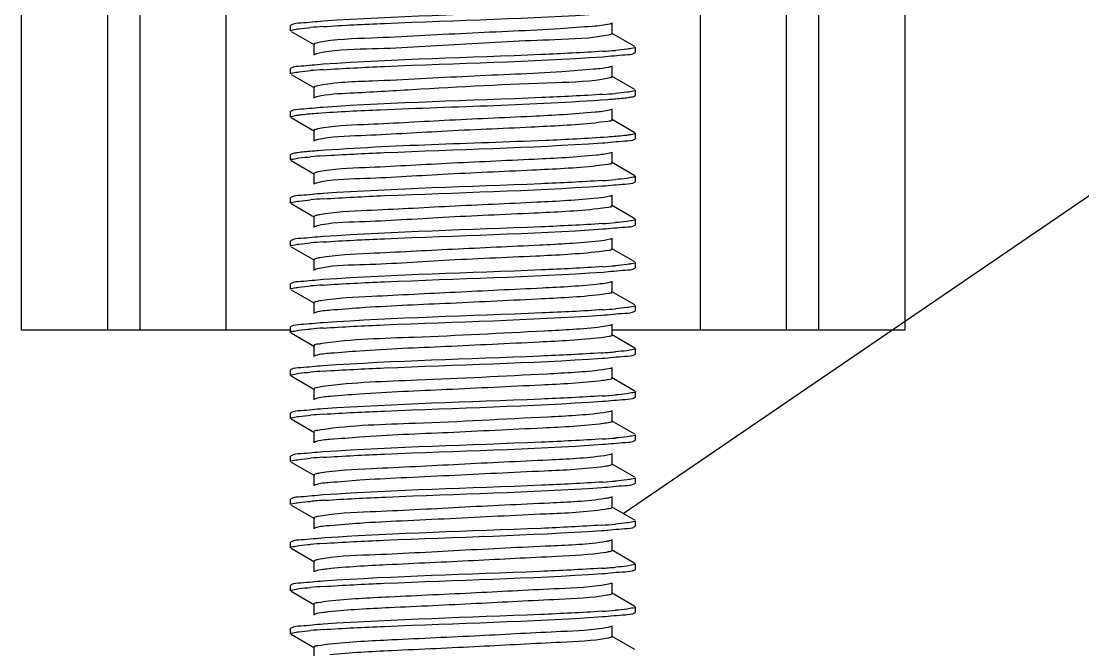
# Model space of a CAD drawing. Extents: x 27938 to 1507990, y 110129 to 923079.
# Drawn here: x 646801 to 647388, y 341410 to 341758 of the extents above; entities that cross this region are included whole.
import ezdxf

# ---------------------------------------------------------------- set-up
doc = ezdxf.new("R2010")
doc.units = 0
doc.header["$LTSCALE"] = 1000
doc.header["$MEASUREMENT"] = 0
doc.styles.get("Standard").update_dxf_attribs({"font": 'gbenor.shx', "bigfont": 'gbcbig.shx'})
doc.dimstyles.get("Standard").update_dxf_attribs({"dimtxt": 0.18, "dimasz": 0.18, "dimexe": 0.18, "dimexo": 0.0625, "dimgap": 0.09, "dimtad": 0, "dimtih": 1, "dimtoh": 1, "dimdec": 4, "dimzin": 0, "dimdsep": 46, "dimtxsty": 'Standard', "dimcen": 0.09, "dimadec": 0, "dimazin": 0, "dimtfac": 1, "dimtdec": 4, "dimtofl": 0, "dimtmove": 0, "dimatfit": 3, "dimfxl": 1, "dimtolj": 1, "dimtzin": 0, "dimarcsym": 0})

msp = doc.modelspace()

# ---------------------------------------------------------------- linework, layer by layer
at = {"linetype": 'Continuous'}
for p, q in [((646801.17, 346328.15), (646801.17, 341587.12)), ((646848.79, 346328.15), (646848.79, 341587.12)), ((646866.65, 346328.15), (646866.65, 341587.12)), ((646914.28, 346328.15), (646914.28, 341587.12)), ((647176.22, 346328.15), (647176.22, 341587.12)), ((647223.85, 346328.15), (647223.85, 341587.12)), ((647241.7, 346328.15), (647241.7, 341587.12)), ((647289.33, 346328.15), (647289.33, 341587.12)), ((646950.22, 341755.91), (646950, 341755.65)), ((646950, 341752.68), (646950, 341755.65)), ((646950, 341752.68), (646950, 341755.65)), ((647127.61, 341751.19), (647127.61, 341757.14)), ((646950.22, 341752.41), (646963.15, 341744.93)), ((647126.35, 341750.52), (647125.58, 341750.34)), ((647140.28, 341744.01), (647127.35, 341751.49)), ((646962.89, 341745.23), (646962.89, 341739.28)), ((647140.28, 341740.51), (647140.5, 341740.77)), ((647140.5, 341740.77), (647140.5, 341743.75)), ((647140.5, 341740.77), (647140.5, 341743.75)), ((646950.22, 341732.1), (646950, 341731.84)), ((646950, 341728.86), (646950, 341731.84)), ((646950, 341728.86), (646950, 341731.84)), ((647127.61, 341727.37), (647127.61, 341733.33)), ((646950.22, 341728.6), (646963.15, 341721.12)), ((647126.62, 341726.79), (647125.62, 341726.54)), ((647140.28, 341720.19), (647127.35, 341727.68)), ((646962.89, 341721.42), (646962.89, 341715.47)), ((647140.5, 341716.96), (647140.5, 341719.93)), ((647140.5, 341716.96), (647140.5, 341719.93)), ((647140.28, 341716.7), (647140.5, 341716.96)), ((646950.22, 341708.29), (646950, 341708.03)), ((646950, 341705.05), (646950, 341708.03)), ((646950, 341705.05), (646950, 341708.03)), ((647127.61, 341703.56), (647127.61, 341709.51)), ((646950.22, 341704.79), (646963.15, 341697.31)), ((647140.28, 341696.38), (647127.35, 341703.86)), ((646962.89, 341697.61), (646962.89, 341691.66)), ((647140.5, 341693.14), (647140.5, 341696.12)), ((647140.5, 341693.14), (647140.5, 341696.12)), ((647140.28, 341692.88), (647140.5, 341693.14)), ((646950.22, 341684.47), (646950, 341684.21)), ((646950, 341681.24), (646950, 341684.21)), ((646950, 341681.24), (646950, 341684.21)), ((647127.61, 341679.75), (647127.61, 341685.7)), ((646950.22, 341680.98), (646963.15, 341673.49)), ((647140.28, 341672.57), (647127.35, 341680.05)), ((646962.89, 341673.8), (646962.89, 341667.84)), ((647140.5, 341669.33), (647140.5, 341672.31)), ((647140.5, 341669.33), (647140.5, 341672.31)), ((647140.28, 341669.07), (647140.5, 341669.33)), ((646950.22, 341660.66), (646950, 341660.4)), ((646950, 341657.42), (646950, 341660.4)), ((646950, 341657.42), (646950, 341660.4)), ((647127.61, 341655.94), (647127.61, 341661.89)), ((646950.22, 341657.16), (646963.15, 341649.68)), ((647140.28, 341648.76), (647127.35, 341656.24)), ((646962.89, 341649.98), (646962.89, 341644.03)), ((647140.5, 341645.52), (647140.5, 341648.49)), ((647140.5, 341645.52), (647140.5, 341648.49)), ((647140.28, 341645.26), (647140.5, 341645.52)), ((646950.22, 341636.85), (646950, 341636.59)), ((646950, 341633.61), (646950, 341636.59)), ((646950, 341633.61), (646950, 341636.59)), ((647127.61, 341632.12), (647127.61, 341638.08)), ((646950.22, 341633.35), (646963.15, 341625.87)), ((647140.28, 341624.94), (647127.35, 341632.42)), ((646962.89, 341626.17), (646962.89, 341620.22)), ((647140.5, 341621.71), (647140.5, 341624.68)), ((647140.5, 341621.71), (647140.5, 341624.68)), ((647140.28, 341621.44), (647140.5, 341621.71)), ((646950.22, 341613.04), (646950, 341612.78)), ((646950, 341609.8), (646950, 341612.78)), ((646950, 341609.8), (646950, 341612.78)), ((647127.61, 341608.31), (647127.61, 341614.26)), ((646950.22, 341609.54), (646963.15, 341602.06)), ((647140.28, 341601.13), (647127.35, 341608.61)), ((646962.89, 341602.36), (646962.89, 341596.4)), ((647140.5, 341597.89), (647140.5, 341600.87)), ((647140.5, 341597.89), (647140.5, 341600.87)), ((647140.28, 341597.63), (647140.5, 341597.89)), ((646950.22, 341589.22), (646950, 341588.96)), ((646950, 341585.99), (646950, 341588.96)), ((646950, 341585.99), (646950, 341588.96)), ((647127.61, 341584.5), (647127.61, 341590.45)), ((646950.22, 341587.12), (646801.17, 341587.12)), ((646950.22, 341585.73), (646963.15, 341578.24)), ((647289.33, 341587.12), (647127.35, 341587.12)), ((647140.28, 341577.32), (647127.35, 341584.8)), ((646962.89, 341578.54), (646962.89, 341572.59)), ((647140.5, 341574.08), (647140.5, 341577.06)), ((647140.5, 341574.08), (647140.5, 341577.06)), ((647140.28, 341573.82), (647140.5, 341574.08)), ((646950.22, 341565.41), (646950, 341565.15)), ((646950, 341562.17), (646950, 341565.15)), ((646950, 341562.17), (646950, 341565.15)), ((647127.61, 341560.68), (647127.61, 341566.64)), ((646950.22, 341561.91), (646963.15, 341554.43)), ((647140.28, 341553.5), (647127.35, 341560.99)), ((646962.89, 341554.73), (646962.89, 341548.78)), ((647140.5, 341550.27), (647140.5, 341553.24)), ((647140.5, 341550.27), (647140.5, 341553.24)), ((647140.28, 341550.01), (647140.5, 341550.27)), ((646950.22, 341541.6), (646950, 341541.34)), ((646950, 341538.36), (646950, 341541.34)), ((646950, 341538.36), (646950, 341541.34)), ((647127.61, 341536.87), (647127.61, 341542.83)), ((646950.22, 341538.1), (646963.15, 341530.62)), ((647140.28, 341529.69), (647127.35, 341537.17)), ((646962.89, 341530.92), (646962.89, 341524.97)), ((647140.28, 341526.19), (647140.5, 341526.45)), ((647140.5, 341526.45), (647140.5, 341529.43)), ((647140.5, 341526.45), (647140.5, 341529.43)), ((647127.61, 341513.06), (647127.61, 341519.01)), ((646950.22, 341517.78), (646950, 341517.52)), ((646950, 341514.55), (646950, 341517.52)), ((646950, 341514.55), (646950, 341517.52)), ((646950.22, 341514.29), (646963.15, 341506.8)), ((647140.28, 341505.88), (647127.35, 341513.36)), ((646962.89, 341507.11), (646962.89, 341501.15)), ((646963.63, 341501.66), (646963.15, 341501.45)), ((647140.28, 341502.38), (647140.5, 341502.64)), ((647140.5, 341502.64), (647140.5, 341505.62)), ((647140.5, 341502.64), (647140.5, 341505.62)), ((647127.61, 341489.25), (647127.61, 341495.2)), ((646950.22, 341493.97), (646950, 341493.71)), ((646950, 341490.73), (646950, 341493.71)), ((646950, 341490.73), (646950, 341493.71)), ((646950.22, 341490.47), (646963.15, 341482.99)), ((647140.28, 341482.07), (647127.35, 341489.55)), ((646962.89, 341483.29), (646962.89, 341477.34)), ((646963.58, 341477.83), (646963.15, 341477.64)), ((647140.28, 341478.57), (647140.5, 341478.83)), ((647140.5, 341478.83), (647140.5, 341481.8)), ((647140.5, 341478.83), (647140.5, 341481.8)), ((647127.61, 341465.43), (647127.61, 341471.39)), ((646950.22, 341470.16), (646950, 341469.9)), ((646950, 341466.92), (646950, 341469.9)), ((646950, 341466.92), (646950, 341469.9)), ((646950.22, 341466.66), (646963.15, 341459.18)), ((647140.28, 341458.25), (647127.35, 341465.74)), ((646962.89, 341459.48), (646962.89, 341453.53)), ((646963.54, 341454), (646963.15, 341453.83)), ((647140.28, 341454.75), (647140.5, 341455.02)), ((647140.5, 341455.02), (647140.5, 341457.99)), ((647140.5, 341455.02), (647140.5, 341457.99)), ((647127.61, 341441.62), (647127.61, 341447.57)), ((646950.22, 341446.35), (646950, 341446.09)), ((646950, 341443.11), (646950, 341446.09)), ((646950, 341443.11), (646950, 341446.09)), ((646950.22, 341442.85), (646963.15, 341435.37)), ((647140.28, 341434.44), (647127.35, 341441.92)), ((646962.89, 341435.67), (646962.89, 341429.71)), ((647140.28, 341430.94), (647140.5, 341431.2)), ((647140.5, 341431.2), (647140.5, 341434.18)), ((647140.5, 341431.2), (647140.5, 341434.18)), ((646950.22, 341422.53), (646950, 341422.27)), ((646950, 341419.3), (646950, 341422.27)), ((646950, 341419.3), (646950, 341422.27)), ((646950.22, 341419.04), (646963.15, 341411.55)), ((647127.61, 341417.81), (647127.61, 341423.76)), ((647140.28, 341410.63), (647127.35, 341418.11)), ((646962.89, 341411.85), (646962.89, 341405.9))]:
    msp.add_line(p, q, dxfattribs=at)
for centre, radius, start, end in [((646995.35, 341346.34), 409.62, 93.83183, 94.80343), ((647095.18, 342149.64), 409.18, 273.83325, 274.80482), ((646995.26, 341323.75), 408.39, 93.84, 94.80358), ((647095.27, 342124.65), 407.99, 273.84254, 274.80378), ((646995.38, 341274.53), 410, 93.82934, 94.80337), ((647094.66, 342084.69), 415.68, 273.78843, 274.80613), ((646995.4, 341250.55), 410.16, 93.82821, 94.80335), ((647094.97, 342056.99), 411.78, 273.8148, 274.80568), ((646995.36, 341227.25), 409.64, 93.83164, 94.80342), ((647095.17, 342030.64), 409.24, 273.8328, 274.80485), ((646995.26, 341204.63), 408.44, 93.83966, 94.80357), ((647095.27, 342005.6), 408.01, 273.84237, 274.80382), ((646995.3, 341180.35), 408.91, 93.83654, 94.80355), ((647094.25, 341994.67), 420.93, 273.75449, 274.80579), ((646995.38, 341155.48), 409.98, 93.82946, 94.80337), ((647094.65, 341965.78), 415.84, 273.78742, 274.80614), ((646995.4, 341131.48), 410.17, 93.82817, 94.80335), ((647094.96, 341938.03), 411.89, 273.81407, 274.8057), ((646995.36, 341108.16), 409.67, 93.83146, 94.80342), ((647095.17, 341911.64), 409.3, 273.83234, 274.80488), ((646996.47, 341070.35), 423.71, 93.73755, 94.80472), ((647094.38, 341897.73), 419.24, 273.76458, 274.80651), ((646995.29, 341061.34), 408.86, 93.83688, 94.80356), ((647094.23, 341875.78), 421.11, 273.75336, 274.80576), ((646995.38, 341036.43), 409.96, 93.82958, 94.80337), ((647094.64, 341846.87), 415.99, 273.7864, 274.80614), ((646995.4, 341012.41), 410.17, 93.82814, 94.80335)]:
    msp.add_arc(centre, radius, start, end, dxfattribs=at)
for points, knots in [([(647122.37, 341765.18), (647111.09, 341764.42), (647059.64, 341761.94), (647008.12, 341760.75), (646968.01, 341758.02)], [0, 0, 0, 0, 0.219533, 1, 1, 1, 1]), ([(646967.98, 341755.04), (646979.26, 341755.81), (647030.78, 341758.29), (647082.36, 341759.48), (647122.53, 341762.22)], [0, 0, 0, 0, 0.219209, 1, 1, 1, 1]), ([(646950, 341752.68), (646950, 341753.11), (646952.28, 341753.39), (646953.44, 341753.71), (646954.59, 341753.86)], [0, 0, 0, 0, 0.271519, 1, 1, 1, 1]), ([(646968.01, 341758.02), (646963.89, 341757.74), (646958.12, 341756.94), (646951.83, 341756.83), (646950.23, 341755.91)], [0, 0, 0, 0, 0.69034, 1, 1, 1, 1]), ([(647126.35, 341756.48), (647123.24, 341755.66), (647114.01, 341754.97), (647087.72, 341752.95), (647046.88, 341751.5), (647002.35, 341748.7), (646974.67, 341748.1), (646964.94, 341746.08)], [0, 0, 0, 0, 0.059564, 0.170353, 0.490239, 0.815661, 1, 1, 1, 1]), ([(647127.35, 341756.84), (647127.22, 341756.76), (647126.89, 341756.63), (647126.55, 341756.53), (647126.35, 341756.48)], [0, 0, 0, 0, 0.417288, 1, 1, 1, 1]), ([(647125.58, 341750.34), (647115.9, 341748.33), (647088.34, 341747.68), (647043.83, 341745.26), (647000.07, 341742.44), (646973.24, 341742.25), (646964.26, 341739.97)], [0, 0, 0, 0, 0.183514, 0.508051, 0.828043, 1, 1, 1, 1]), ([(647127.61, 341751.19), (647127.61, 341751.03), (647127.09, 341750.72), (647126.67, 341750.61), (647126.35, 341750.52)], [0, 0, 0, 0, 0.313757, 1, 1, 1, 1]), ([(646964.94, 341746.08), (646964.42, 341745.97), (646963.8, 341745.83), (646962.89, 341745.46), (646962.89, 341745.23)], [0, 0, 0, 0, 0.705452, 1, 1, 1, 1]), ([(647122.53, 341741.38), (647111.26, 341740.61), (647059.74, 341738.13), (647008.16, 341736.94), (646967.98, 341734.21)], [0, 0, 0, 0, 0.219183, 1, 1, 1, 1]), ([(647140.5, 341743.75), (647140.5, 341743.32), (647138.23, 341743.03), (647137.08, 341742.72), (647135.94, 341742.57)], [0, 0, 0, 0, 0.271625, 1, 1, 1, 1]), ([(646964.26, 341739.97), (646964.03, 341739.92), (646963.66, 341739.81), (646963.29, 341739.66), (646963.15, 341739.58)], [0, 0, 0, 0, 0.587032, 1, 1, 1, 1]), ([(646967.91, 341731.22), (646979.19, 341731.99), (647030.76, 341734.48), (647082.4, 341735.67), (647122.62, 341738.41)], [0, 0, 0, 0, 0.219118, 1, 1, 1, 1]), ([(647122.62, 341738.41), (647126.7, 341738.69), (647132.43, 341739.48), (647138.68, 341739.59), (647140.27, 341740.51)], [0, 0, 0, 0, 0.690194, 1, 1, 1, 1]), ([(646950, 341728.86), (646950, 341729.29), (646952.27, 341729.58), (646953.43, 341729.89), (646954.57, 341730.04)], [0, 0, 0, 0, 0.271583, 1, 1, 1, 1]), ([(646967.98, 341734.21), (646963.87, 341733.93), (646958.11, 341733.13), (646951.83, 341733.02), (646950.23, 341732.1)], [0, 0, 0, 0, 0.690307, 1, 1, 1, 1]), ([(647126.62, 341732.74), (647123.69, 341731.87), (647114.66, 341731.25), (647088.64, 341729.14), (647047.7, 341727.73), (647002.87, 341724.92), (646974.89, 341724.3), (646965, 341722.28)], [0, 0, 0, 0, 0.056727, 0.165723, 0.485276, 0.813183, 1, 1, 1, 1]), ([(647127.35, 341733.03), (647127.25, 341732.97), (647127.01, 341732.86), (647126.76, 341732.78), (647126.62, 341732.74)], [0, 0, 0, 0, 0.430302, 1, 1, 1, 1]), ([(647125.62, 341726.54), (647116.06, 341724.53), (647079.6, 341723.62), (647032.11, 341721.05), (646988.24, 341718.35), (646970.57, 341717.61), (646964.58, 341716.24)], [0, 0, 0, 0, 0.181467, 0.673532, 0.885685, 1, 1, 1, 1]), ([(647127.61, 341727.37), (647127.61, 341727.25), (647127.22, 341726.96), (647126.88, 341726.86), (647126.62, 341726.79)], [0, 0, 0, 0, 0.324978, 1, 1, 1, 1]), ([(646965, 341722.28), (646964.47, 341722.17), (646963.84, 341722.03), (646962.89, 341721.65), (646962.89, 341721.42)], [0, 0, 0, 0, 0.706285, 1, 1, 1, 1]), ([(647122.62, 341717.57), (647111.33, 341716.8), (647059.76, 341714.32), (647008.13, 341713.13), (646967.91, 341710.39)], [0, 0, 0, 0, 0.219053, 1, 1, 1, 1]), ([(647140.5, 341719.93), (647140.5, 341719.5), (647138.23, 341719.22), (647137.08, 341718.9), (647135.93, 341718.75)], [0, 0, 0, 0, 0.271614, 1, 1, 1, 1]), ([(646964.58, 341716.24), (646964.28, 341716.17), (646963.8, 341716.05), (646963.32, 341715.87), (646963.15, 341715.77)], [0, 0, 0, 0, 0.59783, 1, 1, 1, 1]), ([(646965.13, 341707.22), (646976.59, 341708.06), (647029.98, 341710.66), (647083.44, 341711.72), (647125.27, 341714.78)], [0, 0, 0, 0, 0.215143, 1, 1, 1, 1]), ([(647125.27, 341714.78), (647126.44, 341714.87), (647130.22, 341715.17), (647134.01, 341715.5), (647136.61, 341715.87)], [0, 0, 0, 0, 0.307391, 1, 1, 1, 1]), ([(647136.61, 341715.87), (647137.41, 341715.98), (647138.63, 341716.19), (647139.89, 341716.47), (647140.27, 341716.7)], [0, 0, 0, 0, 0.643386, 1, 1, 1, 1]), ([(646950, 341705.05), (646950, 341705.42), (646951.89, 341705.74), (646952.89, 341706), (646953.85, 341706.13)], [0, 0, 0, 0, 0.274522, 1, 1, 1, 1]), ([(646967.91, 341710.39), (646963.81, 341710.11), (646958.08, 341709.31), (646951.82, 341709.2), (646950.23, 341708.29)], [0, 0, 0, 0, 0.690231, 1, 1, 1, 1]), ([(646953.85, 341706.13), (646954.57, 341706.23), (646958.32, 341706.69), (646962.08, 341706.99), (646965.13, 341707.22)], [0, 0, 0, 0, 0.191293, 1, 1, 1, 1]), ([(647118.19, 341707.68), (647106.61, 341706.54), (647078.84, 341705.11), (647036.13, 341703.27), (646996.78, 341700.93), (646973.33, 341700.14), (646965.09, 341698.49)], [0, 0, 0, 0, 0.227541, 0.543602, 0.835698, 1, 1, 1, 1]), ([(647127.35, 341709.21), (647127.02, 341709.02), (647123.98, 341708.21), (647120.9, 341707.95), (647118.19, 341707.68)], [0, 0, 0, 0, 0.122661, 1, 1, 1, 1]), ([(647118.19, 341701.73), (647106.42, 341700.56), (647078.22, 341699.12), (647035.01, 341697.33), (646995.72, 341694.79), (646972.43, 341694.24), (646964.53, 341692.41)], [0, 0, 0, 0, 0.230468, 0.550002, 0.841978, 1, 1, 1, 1]), ([(647127.61, 341703.56), (647127.61, 341702.71), (647122.75, 341702.68), (647120.54, 341701.96), (647118.19, 341701.73)], [0, 0, 0, 0, 0.265215, 1, 1, 1, 1]), ([(646965.09, 341698.49), (646964.53, 341698.38), (646963.88, 341698.23), (646962.89, 341697.84), (646962.89, 341697.61)], [0, 0, 0, 0, 0.707378, 1, 1, 1, 1]), ([(647125.27, 341693.95), (647113.79, 341693.11), (647060.4, 341690.5), (647006.94, 341689.45), (646965.13, 341686.38)], [0, 0, 0, 0, 0.215512, 1, 1, 1, 1]), ([(647136.61, 341695.03), (647135.89, 341694.93), (647132.12, 341694.47), (647128.34, 341694.17), (647125.27, 341693.95)], [0, 0, 0, 0, 0.19142, 1, 1, 1, 1]), ([(647140.5, 341696.12), (647140.5, 341695.75), (647138.59, 341695.43), (647137.59, 341695.17), (647136.61, 341695.03)], [0, 0, 0, 0, 0.274354, 1, 1, 1, 1]), ([(646964.53, 341692.41), (646964.25, 341692.35), (646963.78, 341692.23), (646963.32, 341692.06), (646963.15, 341691.96)], [0, 0, 0, 0, 0.596305, 1, 1, 1, 1]), ([(646968, 341683.61), (646979.23, 341684.37), (647030.61, 341686.84), (647082.04, 341688.05), (647122.13, 341690.75)], [0, 0, 0, 0, 0.218853, 1, 1, 1, 1]), ([(647122.13, 341690.75), (647126.33, 341691.03), (647132.22, 341691.85), (647138.64, 341691.94), (647140.27, 341692.88)], [0, 0, 0, 0, 0.690713, 1, 1, 1, 1]), ([(646950, 341681.24), (646950, 341681.67), (646952.29, 341681.96), (646953.45, 341682.27), (646954.6, 341682.42)], [0, 0, 0, 0, 0.271499, 1, 1, 1, 1]), ([(646953.85, 341685.3), (646953.06, 341685.18), (646951.85, 341684.97), (646950.61, 341684.7), (646950.23, 341684.47)], [0, 0, 0, 0, 0.643038, 1, 1, 1, 1]), ([(646965.13, 341686.38), (646963.97, 341686.29), (646960.21, 341686), (646956.44, 341685.66), (646953.85, 341685.3)], [0, 0, 0, 0, 0.307528, 1, 1, 1, 1]), ([(647118.94, 341683.95), (647107.55, 341682.77), (647079.95, 341681.36), (647037.27, 341679.5), (646997.55, 341677.19), (646973.76, 341676.33), (646965.31, 341674.72)], [0, 0, 0, 0, 0.223225, 0.538318, 0.832334, 1, 1, 1, 1]), ([(647127.35, 341685.4), (647127.04, 341685.22), (647124.26, 341684.45), (647121.42, 341684.2), (647118.94, 341683.95)], [0, 0, 0, 0, 0.124823, 1, 1, 1, 1]), ([(647118.94, 341677.99), (647107.21, 341676.79), (647078.85, 341675.34), (647035.29, 341673.55), (646995.67, 341670.89), (646972.17, 341670.5), (646964.32, 341668.55)], [0, 0, 0, 0, 0.228361, 0.549652, 0.8435, 1, 1, 1, 1]), ([(647127.61, 341679.75), (647127.61, 341678.96), (647123.15, 341678.87), (647121.11, 341678.22), (647118.94, 341677.99)], [0, 0, 0, 0, 0.265945, 1, 1, 1, 1]), ([(646965.31, 341674.72), (646964.7, 341674.6), (646963.99, 341674.44), (646962.89, 341674.05), (646962.89, 341673.8)], [0, 0, 0, 0, 0.710122, 1, 1, 1, 1]), ([(647140.5, 341672.31), (647140.5, 341671.87), (647138.2, 341671.59), (647137.04, 341671.27), (647135.89, 341671.12)], [0, 0, 0, 0, 0.271419, 1, 1, 1, 1]), ([(646964.32, 341668.55), (646964.09, 341668.49), (646963.69, 341668.38), (646963.3, 341668.23), (646963.15, 341668.14)], [0, 0, 0, 0, 0.588945, 1, 1, 1, 1]), ([(647122.13, 341669.91), (647110.83, 341669.15), (647059.46, 341666.68), (647008.02, 341665.49), (646968, 341662.77)], [0, 0, 0, 0, 0.220125, 1, 1, 1, 1]), ([(646968.01, 341659.79), (646979.27, 341660.56), (647030.72, 341663.04), (647082.24, 341664.23), (647122.37, 341666.95)], [0, 0, 0, 0, 0.219119, 1, 1, 1, 1]), ([(647122.37, 341666.95), (647126.51, 341667.23), (647132.32, 341668.04), (647138.66, 341668.14), (647140.27, 341669.07)], [0, 0, 0, 0, 0.690466, 1, 1, 1, 1]), ([(646968, 341662.77), (646963.89, 341662.49), (646958.12, 341661.69), (646951.83, 341661.58), (646950.23, 341660.66)], [0, 0, 0, 0, 0.69033, 1, 1, 1, 1]), ([(647119.67, 341660.21), (647108.52, 341659.01), (647081.22, 341657.63), (647038.73, 341655.73), (646998.64, 341653.49), (646974.47, 341652.53), (646965.72, 341650.98)], [0, 0, 0, 0, 0.218113, 0.531271, 0.827228, 1, 1, 1, 1]), ([(647127.35, 341661.59), (647127.06, 341661.42), (647124.53, 341660.69), (647121.93, 341660.45), (647119.67, 341660.21)], [0, 0, 0, 0, 0.127123, 1, 1, 1, 1]), ([(646950, 341657.42), (646950, 341657.86), (646952.29, 341658.14), (646953.45, 341658.46), (646954.6, 341658.61)], [0, 0, 0, 0, 0.271491, 1, 1, 1, 1]), ([(647119.67, 341654.26), (647108, 341653), (647079.51, 341651.57), (647035.62, 341649.79), (646995.69, 341647), (646971.96, 341646.75), (646964.16, 341644.7)], [0, 0, 0, 0, 0.225996, 0.548844, 0.844625, 1, 1, 1, 1]), ([(647127.61, 341655.94), (647127.61, 341655.21), (647123.54, 341655.06), (647121.65, 341654.47), (647119.67, 341654.26)], [0, 0, 0, 0, 0.266757, 1, 1, 1, 1]), ([(646965.72, 341650.98), (646965.01, 341650.85), (646964.21, 341650.67), (646962.89, 341650.27), (646962.89, 341649.98)], [0, 0, 0, 0, 0.714571, 1, 1, 1, 1]), ([(647140.5, 341648.49), (647140.5, 341648.06), (647138.22, 341647.78), (647137.07, 341647.46), (647135.92, 341647.31)], [0, 0, 0, 0, 0.271559, 1, 1, 1, 1]), ([(646964.16, 341644.7), (646963.96, 341644.64), (646963.61, 341644.54), (646963.28, 341644.41), (646963.15, 341644.33)], [0, 0, 0, 0, 0.582235, 1, 1, 1, 1]), ([(646967.98, 341635.98), (646979.26, 341636.75), (647030.78, 341639.23), (647082.36, 341640.42), (647122.53, 341643.15)], [0, 0, 0, 0, 0.219209, 1, 1, 1, 1]), ([(647122.37, 341646.12), (647111.09, 341645.35), (647059.63, 341642.88), (647008.12, 341641.68), (646968.01, 341638.96)], [0, 0, 0, 0, 0.219548, 1, 1, 1, 1]), ([(647122.53, 341643.15), (647126.64, 341643.43), (647132.4, 341644.23), (647138.67, 341644.34), (647140.27, 341645.26)], [0, 0, 0, 0, 0.690293, 1, 1, 1, 1]), ([(646968.01, 341638.96), (646963.89, 341638.68), (646958.12, 341637.88), (646951.83, 341637.77), (646950.23, 341636.85)], [0, 0, 0, 0, 0.69034, 1, 1, 1, 1]), ([(647120.36, 341636.47), (647109.46, 341635.25), (647082.48, 341633.89), (647040.18, 341631.96), (646999.76, 341629.78), (646975.21, 341628.73), (646966.17, 341627.24)], [0, 0, 0, 0, 0.213019, 0.524248, 0.822139, 1, 1, 1, 1]), ([(647127.35, 341637.78), (647127.08, 341637.62), (647124.78, 341636.93), (647122.42, 341636.7), (647120.36, 341636.47)], [0, 0, 0, 0, 0.129618, 1, 1, 1, 1]), ([(646950, 341633.61), (646950, 341634.04), (646952.28, 341634.33), (646953.44, 341634.64), (646954.59, 341634.79)], [0, 0, 0, 0, 0.271518, 1, 1, 1, 1]), ([(647120.36, 341630.52), (647108.77, 341629.22), (647080.19, 341627.79), (647036.02, 341626.02), (646995.77, 341623.11), (646971.8, 341623.01), (646964.02, 341620.85)], [0, 0, 0, 0, 0.223404, 0.547643, 0.845414, 1, 1, 1, 1]), ([(647127.61, 341632.12), (647127.62, 341631.46), (647123.92, 341631.25), (647122.17, 341630.72), (647120.36, 341630.52)], [0, 0, 0, 0, 0.267771, 1, 1, 1, 1]), ([(646966.17, 341627.24), (646965.34, 341627.11), (646964.45, 341626.89), (646962.89, 341626.5), (646962.89, 341626.17)], [0, 0, 0, 0, 0.718256, 1, 1, 1, 1]), ([(647140.5, 341624.68), (647140.5, 341624.25), (647138.23, 341623.96), (647137.08, 341623.65), (647135.94, 341623.5)], [0, 0, 0, 0, 0.271624, 1, 1, 1, 1]), ([(646964.02, 341620.85), (646963.85, 341620.8), (646963.55, 341620.71), (646963.26, 341620.58), (646963.15, 341620.52)], [0, 0, 0, 0, 0.57614, 1, 1, 1, 1]), ([(646967.91, 341612.16), (646979.19, 341612.93), (647030.76, 341615.41), (647082.4, 341616.6), (647122.61, 341619.34)], [0, 0, 0, 0, 0.219123, 1, 1, 1, 1]), ([(647122.53, 341622.32), (647111.25, 341621.55), (647059.74, 341619.07), (647008.16, 341617.88), (646967.98, 341615.14)], [0, 0, 0, 0, 0.219191, 1, 1, 1, 1]), ([(647122.61, 341619.34), (647126.7, 341619.62), (647132.43, 341620.42), (647138.68, 341620.53), (647140.27, 341621.44)], [0, 0, 0, 0, 0.690195, 1, 1, 1, 1]), ([(646967.98, 341615.14), (646963.87, 341614.86), (646958.11, 341614.06), (646951.83, 341613.96), (646950.23, 341613.04)], [0, 0, 0, 0, 0.690309, 1, 1, 1, 1]), ([(647121.03, 341612.74), (647110.38, 341611.49), (647083.72, 341610.15), (647041.64, 341608.19), (647000.9, 341606.06), (646975.97, 341604.94), (646966.65, 341603.51)], [0, 0, 0, 0, 0.207939, 0.517244, 0.817064, 1, 1, 1, 1]), ([(647127.35, 341613.96), (647127.1, 341613.82), (647125.03, 341613.17), (647122.88, 341612.96), (647121.03, 341612.74)], [0, 0, 0, 0, 0.132296, 1, 1, 1, 1]), ([(646950, 341609.8), (646950, 341610.23), (646952.27, 341610.52), (646953.43, 341610.83), (646954.58, 341610.98)], [0, 0, 0, 0, 0.271581, 1, 1, 1, 1]), ([(647121.03, 341606.78), (647109.53, 341605.43), (647080.86, 341604.1), (647036.56, 341601.87), (646998.41, 341600.35), (646974.74, 341598.41), (646966.6, 341597.79), (646963.91, 341597)], [0, 0, 0, 0, 0.220594, 0.546057, 0.845846, 0.946724, 1, 1, 1, 1]), ([(647127.61, 341608.31), (647127.61, 341607.7), (647124.28, 341607.45), (647122.67, 341606.98), (647121.03, 341606.78)], [0, 0, 0, 0, 0.268974, 1, 1, 1, 1]), ([(646966.65, 341603.51), (646965.7, 341603.36), (646964.7, 341603.11), (646962.89, 341602.73), (646962.89, 341602.36)], [0, 0, 0, 0, 0.721341, 1, 1, 1, 1]), ([(647140.5, 341600.87), (647140.5, 341600.44), (647138.23, 341600.15), (647137.08, 341599.84), (647135.93, 341599.69)], [0, 0, 0, 0, 0.271616, 1, 1, 1, 1]), ([(646963.91, 341597), (646963.76, 341596.96), (646963.5, 341596.87), (646963.25, 341596.76), (646963.15, 341596.71)], [0, 0, 0, 0, 0.570618, 1, 1, 1, 1]), ([(647122.61, 341598.51), (647111.33, 341597.74), (647059.76, 341595.25), (647008.13, 341594.07), (646967.91, 341591.32)], [0, 0, 0, 0, 0.219054, 1, 1, 1, 1]), ([(646967.94, 341588.35), (646979.12, 341589.11), (647030.41, 341591.58), (647081.77, 341592.8), (647121.81, 341595.48)], [0, 0, 0, 0, 0.218385, 1, 1, 1, 1]), ([(647121.81, 341595.48), (647126.09, 341595.76), (647132.08, 341596.59), (647138.61, 341596.68), (647140.27, 341597.63)], [0, 0, 0, 0, 0.691024, 1, 1, 1, 1]), ([(646967.91, 341591.32), (646963.82, 341591.05), (646958.08, 341590.25), (646951.82, 341590.14), (646950.23, 341589.22)], [0, 0, 0, 0, 0.690234, 1, 1, 1, 1]), ([(647121.66, 341589), (647111.27, 341587.72), (647076.74, 341586.07), (647025.3, 341583.15), (646984.05, 341582.22), (646967.16, 341579.77)], [0, 0, 0, 0, 0.202876, 0.669154, 1, 1, 1, 1]), ([(647127.35, 341590.15), (647127.12, 341590.02), (647125.26, 341589.41), (647123.32, 341589.21), (647121.66, 341589)], [0, 0, 0, 0, 0.135193, 1, 1, 1, 1]), ([(646950, 341585.99), (646950, 341586.42), (646952.28, 341586.7), (646953.43, 341587.02), (646954.58, 341587.17)], [0, 0, 0, 0, 0.271558, 1, 1, 1, 1]), ([(647121.66, 341583.05), (647110.27, 341581.64), (647081.56, 341580.34), (647037.05, 341578.06), (646998.53, 341576.57), (646974.66, 341574.58), (646966.48, 341573.98), (646963.82, 341573.16)], [0, 0, 0, 0, 0.217625, 0.544216, 0.8461, 0.947285, 1, 1, 1, 1]), ([(647127.61, 341584.5), (647127.61, 341583.94), (647124.62, 341583.65), (647123.15, 341583.23), (647121.66, 341583.05)], [0, 0, 0, 0, 0.270415, 1, 1, 1, 1]), ([(646967.16, 341579.77), (646966.54, 341579.68), (646965.33, 341579.34), (646962.89, 341579.41), (646962.89, 341578.54)], [0, 0, 0, 0, 0.421667, 1, 1, 1, 1]), ([(647140.5, 341577.06), (647140.5, 341576.62), (647138.17, 341576.33), (647137, 341576.01), (647135.82, 341575.86)], [0, 0, 0, 0, 0.271198, 1, 1, 1, 1]), ([(646963.82, 341573.16), (646963.69, 341573.12), (646963.46, 341573.04), (646963.24, 341572.95), (646963.15, 341572.89)], [0, 0, 0, 0, 0.565619, 1, 1, 1, 1]), ([(647121.81, 341574.64), (647110.49, 341573.88), (647059.2, 341571.42), (647007.85, 341570.23), (646967.94, 341567.51)], [0, 0, 0, 0, 0.220924, 1, 1, 1, 1]), ([(646968, 341564.54), (646979.23, 341565.31), (647030.6, 341567.78), (647082.03, 341568.99), (647122.12, 341571.69)], [0, 0, 0, 0, 0.218842, 1, 1, 1, 1]), ([(647122.12, 341571.69), (647126.32, 341571.97), (647132.21, 341572.78), (647138.64, 341572.88), (647140.27, 341573.82)], [0, 0, 0, 0, 0.690723, 1, 1, 1, 1]), ([(646967.94, 341567.51), (646963.84, 341567.23), (646958.09, 341566.44), (646951.82, 341566.33), (646950.23, 341565.41)], [0, 0, 0, 0, 0.690263, 1, 1, 1, 1]), ([(647122.26, 341565.26), (647112.14, 341563.95), (647077.92, 341562.33), (647026.46, 341559.44), (646984.95, 341558.39), (646967.7, 341556.03)], [0, 0, 0, 0, 0.197813, 0.662661, 1, 1, 1, 1]), ([(647127.35, 341566.34), (647127.14, 341566.22), (647125.48, 341565.66), (647123.75, 341565.46), (647122.26, 341565.26)], [0, 0, 0, 0, 0.13831, 1, 1, 1, 1]), ([(646950, 341562.17), (646950, 341562.61), (646952.29, 341562.89), (646953.45, 341563.21), (646954.6, 341563.36)], [0, 0, 0, 0, 0.2715, 1, 1, 1, 1]), ([(647122.26, 341559.31), (647111, 341557.85), (647082.27, 341556.59), (647037.57, 341554.26), (646998.68, 341552.79), (646974.61, 341550.75), (646966.38, 341550.17), (646963.75, 341549.33)], [0, 0, 0, 0, 0.214495, 0.542113, 0.846143, 0.947723, 1, 1, 1, 1]), ([(647127.61, 341560.68), (647127.61, 341560.18), (647124.95, 341559.85), (647123.6, 341559.49), (647122.26, 341559.31)], [0, 0, 0, 0, 0.272046, 1, 1, 1, 1]), ([(646967.7, 341556.03), (646966.49, 341555.87), (646965.26, 341555.54), (646962.89, 341555.19), (646962.89, 341554.73)], [0, 0, 0, 0, 0.726158, 1, 1, 1, 1]), ([(647140.5, 341553.24), (647140.5, 341552.81), (647138.2, 341552.52), (647137.04, 341552.21), (647135.88, 341552.06)], [0, 0, 0, 0, 0.271414, 1, 1, 1, 1]), ([(646963.75, 341549.33), (646963.63, 341549.29), (646963.43, 341549.22), (646963.23, 341549.13), (646963.15, 341549.08)], [0, 0, 0, 0, 0.561102, 1, 1, 1, 1]), ([(647122.12, 341550.85), (647110.82, 341550.09), (647059.45, 341547.62), (647008.01, 341546.43), (646968, 341543.71)], [0, 0, 0, 0, 0.220148, 1, 1, 1, 1]), ([(646968.01, 341540.73), (646979.27, 341541.49), (647030.72, 341543.97), (647082.23, 341545.17), (647122.36, 341547.89)], [0, 0, 0, 0, 0.219113, 1, 1, 1, 1]), ([(647122.36, 341547.89), (647126.51, 341548.17), (647132.32, 341548.98), (647138.66, 341549.08), (647140.27, 341550.01)], [0, 0, 0, 0, 0.690473, 1, 1, 1, 1]), ([(646968, 341543.71), (646963.89, 341543.43), (646958.12, 341542.63), (646951.83, 341542.52), (646950.23, 341541.6)], [0, 0, 0, 0, 0.690329, 1, 1, 1, 1]), ([(647122.83, 341541.53), (647112.69, 341540.14), (647077.94, 341538.57), (647026.04, 341535.48), (646984.04, 341534.68), (646966.86, 341532.1)], [0, 0, 0, 0, 0.1966, 0.666503, 1, 1, 1, 1]), ([(647127.35, 341542.52), (647127.16, 341542.41), (647125.69, 341541.9), (647124.15, 341541.71), (647122.83, 341541.53)], [0, 0, 0, 0, 0.141712, 1, 1, 1, 1]), ([(646950, 341538.36), (646950, 341538.79), (646952.29, 341539.08), (646953.45, 341539.39), (646954.6, 341539.54)], [0, 0, 0, 0, 0.27149, 1, 1, 1, 1]), ([(647122.83, 341535.57), (647111.71, 341534.05), (647082.97, 341532.84), (647038.11, 341530.45), (646998.86, 341529.01), (646974.58, 341526.92), (646966.3, 341526.36), (646963.68, 341525.49)], [0, 0, 0, 0, 0.21122, 0.539778, 0.846003, 0.948056, 1, 1, 1, 1]), ([(647127.61, 341536.87), (647127.61, 341536.42), (647125.25, 341536.06), (647124.03, 341535.74), (647122.83, 341535.57)], [0, 0, 0, 0, 0.273972, 1, 1, 1, 1]), ([(646966.86, 341532.1), (646966.28, 341532.01), (646965.15, 341531.69), (646962.88, 341531.72), (646962.89, 341530.92)], [0, 0, 0, 0, 0.420714, 1, 1, 1, 1]), ([(646963.68, 341525.49), (646963.58, 341525.46), (646963.4, 341525.39), (646963.22, 341525.31), (646963.15, 341525.27)], [0, 0, 0, 0, 0.557022, 1, 1, 1, 1]), ([(646967.98, 341516.91), (646979.26, 341517.68), (647030.78, 341520.16), (647082.35, 341521.35), (647122.53, 341524.09)], [0, 0, 0, 0, 0.219209, 1, 1, 1, 1]), ([(647122.36, 341527.05), (647111.08, 341526.29), (647059.63, 341523.81), (647008.12, 341522.62), (646968.01, 341519.89)], [0, 0, 0, 0, 0.219564, 1, 1, 1, 1]), ([(647122.53, 341524.09), (647126.63, 341524.37), (647132.39, 341525.16), (647138.67, 341525.27), (647140.27, 341526.19)], [0, 0, 0, 0, 0.690297, 1, 1, 1, 1]), ([(647140.5, 341529.43), (647140.5, 341529), (647138.22, 341528.71), (647137.07, 341528.4), (647135.92, 341528.25)], [0, 0, 0, 0, 0.271556, 1, 1, 1, 1]), ([(646968.01, 341519.89), (646963.9, 341519.61), (646958.12, 341518.81), (646951.83, 341518.71), (646950.23, 341517.78)], [0, 0, 0, 0, 0.690341, 1, 1, 1, 1]), ([(647127.35, 341518.71), (647127.18, 341518.61), (647125.89, 341518.14), (647124.53, 341517.96), (647123.37, 341517.79)], [0, 0, 0, 0, 0.145431, 1, 1, 1, 1]), ([(646950, 341514.55), (646950, 341514.98), (646952.28, 341515.27), (646953.44, 341515.58), (646954.59, 341515.73)], [0, 0, 0, 0, 0.271516, 1, 1, 1, 1]), ([(647123.37, 341517.79), (647113.17, 341516.31), (647086.35, 341515.12), (647043.43, 341513.01), (647001.25, 341510.75), (646975.37, 341509.76), (646965.91, 341508.13)], [0, 0, 0, 0, 0.19601, 0.509345, 0.817487, 1, 1, 1, 1]), ([(647127.61, 341513.06), (647127.61, 341512.92), (647126.13, 341511.94), (647124.72, 341512.03), (647123.37, 341511.84)], [0, 0, 0, 0, 0.090838, 1, 1, 1, 1]), ([(646965.91, 341508.13), (646965.15, 341508), (646964.31, 341507.81), (646962.89, 341507.41), (646962.89, 341507.11)], [0, 0, 0, 0, 0.716441, 1, 1, 1, 1]), ([(647123.37, 341511.84), (647112.4, 341510.24), (647083.68, 341509.07), (647046.21, 341507.15), (647012.22, 341505.54), (646990.26, 341504.49), (646974.58, 341503.08), (646966.24, 341502.56), (646963.63, 341501.66)], [0, 0, 0, 0, 0.207809, 0.537231, 0.703413, 0.845703, 0.948297, 1, 1, 1, 1]), ([(647122.53, 341503.25), (647111.25, 341502.48), (647059.73, 341500), (647008.16, 341498.81), (646967.98, 341496.08)], [0, 0, 0, 0, 0.2192, 1, 1, 1, 1]), ([(647121.9, 341500.23), (647126.16, 341500.52), (647132.12, 341501.34), (647138.62, 341501.43), (647140.27, 341502.38)], [0, 0, 0, 0, 0.690936, 1, 1, 1, 1]), ([(647140.5, 341505.62), (647140.5, 341505.19), (647138.23, 341504.9), (647137.08, 341504.59), (647135.94, 341504.44)], [0, 0, 0, 0, 0.271623, 1, 1, 1, 1]), ([(646967.98, 341496.08), (646963.87, 341495.8), (646958.11, 341495), (646951.83, 341494.89), (646950.23, 341493.97)], [0, 0, 0, 0, 0.69031, 1, 1, 1, 1]), ([(646968.85, 341493.16), (646980.09, 341493.91), (647031.11, 341496.36), (647082.19, 341497.57), (647121.9, 341500.23)], [0, 0, 0, 0, 0.220605, 1, 1, 1, 1]), ([(647127.35, 341494.9), (647126.97, 341494.68), (647125.79, 341494.39), (647124.63, 341494.17), (647123.88, 341494.05)], [0, 0, 0, 0, 0.364713, 1, 1, 1, 1]), ([(646950, 341490.73), (646950, 341491.18), (646952.35, 341491.46), (646953.54, 341491.78), (646954.72, 341491.93)], [0, 0, 0, 0, 0.271042, 1, 1, 1, 1]), ([(647123.88, 341494.05), (647113.74, 341492.49), (647086.72, 341491.36), (647043.39, 341489.21), (647000.86, 341486.85), (646974.81, 341485.98), (646965.46, 341484.24)], [0, 0, 0, 0, 0.193902, 0.509761, 0.820177, 1, 1, 1, 1]), ([(647127.61, 341489.25), (647127.61, 341488.88), (647125.82, 341488.49), (647124.82, 341488.25), (647123.88, 341488.1)], [0, 0, 0, 0, 0.278852, 1, 1, 1, 1]), ([(646965.46, 341484.24), (646964.81, 341484.12), (646964.08, 341483.95), (646962.89, 341483.56), (646962.89, 341483.29)], [0, 0, 0, 0, 0.712361, 1, 1, 1, 1]), ([(647123.88, 341488.1), (647113.07, 341486.43), (647084.38, 341485.34), (647046.87, 341483.36), (647012.59, 341481.75), (646990.4, 341480.69), (646974.59, 341479.26), (646966.18, 341478.75), (646963.58, 341477.83)], [0, 0, 0, 0, 0.204274, 0.534495, 0.701868, 0.845261, 0.94846, 1, 1, 1, 1]), ([(647121.9, 341479.4), (647110.71, 341478.65), (647059.69, 341476.2), (647008.61, 341474.97), (646968.85, 341472.32)], [0, 0, 0, 0, 0.219765, 1, 1, 1, 1]), ([(647121.8, 341476.41), (647126.08, 341476.7), (647132.07, 341477.53), (647138.61, 341477.61), (647140.27, 341478.57)], [0, 0, 0, 0, 0.691035, 1, 1, 1, 1]), ([(647140.5, 341481.8), (647140.5, 341481.37), (647138.19, 341481.08), (647137.02, 341480.77), (647135.85, 341480.62)], [0, 0, 0, 0, 0.271302, 1, 1, 1, 1]), ([(646968.85, 341472.32), (646964.54, 341472.04), (646958.5, 341471.2), (646951.9, 341471.12), (646950.23, 341470.16)], [0, 0, 0, 0, 0.691189, 1, 1, 1, 1]), ([(646967.93, 341469.29), (646979.12, 341470.05), (647030.41, 341472.52), (647081.76, 341473.74), (647121.8, 341476.41)], [0, 0, 0, 0, 0.218367, 1, 1, 1, 1]), ([(647127.35, 341471.09), (647127.02, 341470.89), (647126, 341470.62), (647125, 341470.42), (647124.36, 341470.32)], [0, 0, 0, 0, 0.370671, 1, 1, 1, 1]), ([(646950, 341466.92), (646950, 341467.35), (646952.28, 341467.64), (646953.43, 341467.95), (646954.58, 341468.1)], [0, 0, 0, 0, 0.271561, 1, 1, 1, 1]), ([(647124.36, 341470.32), (647114.33, 341468.66), (647087.21, 341467.62), (647043.61, 341465.41), (647000.75, 341462.98), (646974.49, 341462.21), (646965.18, 341460.38)], [0, 0, 0, 0, 0.191149, 0.508776, 0.821496, 1, 1, 1, 1]), ([(647127.61, 341465.43), (647127.61, 341465.11), (647126.07, 341464.71), (647125.18, 341464.5), (647124.36, 341464.36)], [0, 0, 0, 0, 0.281956, 1, 1, 1, 1]), ([(646965.18, 341460.38), (646964.6, 341460.26), (646963.93, 341460.11), (646962.89, 341459.72), (646962.89, 341459.48)], [0, 0, 0, 0, 0.709245, 1, 1, 1, 1]), ([(647124.36, 341464.36), (647115.34, 341462.87), (647090.81, 341461.83), (647050.41, 341459.65), (647008.1, 341457.72), (646981.1, 341456.36), (646970.18, 341455.13)], [0, 0, 0, 0, 0.177542, 0.475313, 0.786662, 1, 1, 1, 1]), ([(646970.18, 341455.13), (646969.41, 341455.05), (646967.19, 341454.76), (646964.92, 341454.51), (646963.54, 341454)], [0, 0, 0, 0, 0.345692, 1, 1, 1, 1]), ([(647121.8, 341455.58), (647110.48, 341454.82), (647059.19, 341452.36), (647007.84, 341451.17), (646967.93, 341448.45)], [0, 0, 0, 0, 0.220951, 1, 1, 1, 1]), ([(647122.11, 341452.62), (647126.31, 341452.9), (647132.21, 341453.72), (647138.64, 341453.81), (647140.27, 341454.75)], [0, 0, 0, 0, 0.690732, 1, 1, 1, 1]), ([(647140.5, 341457.99), (647140.5, 341457.55), (647138.17, 341457.27), (647136.99, 341456.95), (647135.82, 341456.8)], [0, 0, 0, 0, 0.27119, 1, 1, 1, 1]), ([(646967.93, 341448.45), (646963.84, 341448.17), (646958.09, 341447.37), (646951.82, 341447.26), (646950.23, 341446.35)], [0, 0, 0, 0, 0.69026, 1, 1, 1, 1]), ([(646968, 341445.48), (646979.23, 341446.24), (647030.6, 341448.72), (647082.03, 341449.92), (647122.11, 341452.62)], [0, 0, 0, 0, 0.21883, 1, 1, 1, 1]), ([(646950, 341443.11), (646950, 341443.54), (646952.29, 341443.83), (646953.44, 341444.14), (646954.6, 341444.29)], [0, 0, 0, 0, 0.271501, 1, 1, 1, 1]), ([(647124.8, 341446.58), (647116.08, 341445.03), (647091.93, 341444.07), (647051.86, 341441.83), (647009.36, 341439.93), (646982.04, 341438.55), (646970.88, 341437.35)], [0, 0, 0, 0, 0.172452, 0.468288, 0.781567, 1, 1, 1, 1]), ([(647127.35, 341447.27), (647127.06, 341447.11), (647126.2, 341446.86), (647125.34, 341446.68), (647124.8, 341446.58)], [0, 0, 0, 0, 0.377326, 1, 1, 1, 1]), ([(646970.88, 341437.35), (646968.88, 341437.14), (646966.98, 341436.55), (646962.88, 341436.4), (646962.89, 341435.67)], [0, 0, 0, 0, 0.733301, 1, 1, 1, 1]), ([(647124.8, 341440.63), (647116.08, 341439.08), (647091.93, 341438.12), (647051.86, 341435.88), (647009.36, 341433.98), (646982.04, 341432.59), (646970.88, 341431.4)], [0, 0, 0, 0, 0.172452, 0.468288, 0.781567, 1, 1, 1, 1]), ([(647127.61, 341441.62), (647127.61, 341441.33), (647126.3, 341440.94), (647125.51, 341440.75), (647124.8, 341440.63)], [0, 0, 0, 0, 0.285684, 1, 1, 1, 1]), ([(646970.88, 341431.4), (646969.9, 341431.29), (646967.35, 341430.91), (646964.57, 341430.84), (646963.15, 341430.02)], [0, 0, 0, 0, 0.372857, 1, 1, 1, 1]), ([(647122.11, 341431.78), (647110.81, 341431.02), (647059.44, 341428.56), (647008.01, 341427.36), (646968, 341424.64)], [0, 0, 0, 0, 0.220171, 1, 1, 1, 1]), ([(647122.35, 341428.82), (647126.5, 341429.11), (647132.32, 341429.91), (647138.66, 341430.01), (647140.27, 341430.94)], [0, 0, 0, 0, 0.69048, 1, 1, 1, 1]), ([(647140.5, 341434.18), (647140.5, 341433.74), (647138.2, 341433.46), (647137.04, 341433.14), (647135.88, 341432.99)], [0, 0, 0, 0, 0.271408, 1, 1, 1, 1]), ([(646968, 341424.64), (646963.89, 341424.36), (646958.12, 341423.56), (646951.83, 341423.46), (646950.23, 341422.53)], [0, 0, 0, 0, 0.690327, 1, 1, 1, 1]), ([(646968.01, 341421.67), (646979.27, 341422.43), (647030.72, 341424.91), (647082.23, 341426.11), (647122.35, 341428.82)], [0, 0, 0, 0, 0.219107, 1, 1, 1, 1]), ([(646950, 341419.3), (646950, 341419.73), (646952.29, 341420.02), (646953.45, 341420.33), (646954.6, 341420.48)], [0, 0, 0, 0, 0.27149, 1, 1, 1, 1]), ([(647125.22, 341422.84), (647116.79, 341421.22), (647093.02, 341420.37), (647053.32, 341418.06), (647010.63, 341416.2), (646983.01, 341414.79), (646971.6, 341413.61)], [0, 0, 0, 0, 0.167345, 0.461239, 0.776453, 1, 1, 1, 1]), ([(647127.35, 341423.46), (647127.1, 341423.32), (647126.39, 341423.09), (647125.66, 341422.93), (647125.22, 341422.84)], [0, 0, 0, 0, 0.384795, 1, 1, 1, 1]), ([(646971.6, 341413.61), (646969.43, 341413.39), (646967.37, 341412.74), (646962.89, 341412.65), (646962.89, 341411.85)], [0, 0, 0, 0, 0.734146, 1, 1, 1, 1]), ([(647125.22, 341416.89), (647116.79, 341415.27), (647093.02, 341414.42), (647053.32, 341412.11), (647010.63, 341410.24), (646983.01, 341408.83), (646971.6, 341407.66)], [0, 0, 0, 0, 0.167345, 0.461239, 0.776453, 1, 1, 1, 1]), ([(647127.61, 341417.81), (647127.61, 341417.56), (647126.52, 341417.17), (647125.82, 341417.01), (647125.22, 341416.89)], [0, 0, 0, 0, 0.290187, 1, 1, 1, 1])]:
    msp.add_open_spline(points, degree=3, knots=knots, dxfattribs=at)
for points in [[(646954.59, 341753.86), (646956.74, 341754.14), (646958.9, 341754.34), (646961.05, 341754.52)], [(647135.94, 341742.57), (647133.78, 341742.29), (647131.62, 341742.09), (647129.45, 341741.9)], [(646954.57, 341730.04), (646956.73, 341730.32), (646958.89, 341730.52), (646961.06, 341730.71)], [(647135.93, 341718.75), (647133.78, 341718.47), (647131.61, 341718.27), (647129.44, 341718.09)], [(646954.6, 341682.42), (646956.74, 341682.7), (646958.9, 341682.9), (646961.05, 341683.08)], [(647135.89, 341671.12), (647133.76, 341670.85), (647131.62, 341670.65), (647129.49, 341670.47)], [(646954.6, 341658.61), (646956.75, 341658.89), (646958.9, 341659.09), (646961.05, 341659.27)], [(647135.92, 341647.31), (647133.78, 341647.04), (647131.62, 341646.84), (647129.47, 341646.65)], [(646954.59, 341634.79), (646956.74, 341635.07), (646958.9, 341635.27), (646961.05, 341635.46)], [(647135.94, 341623.5), (647133.78, 341623.22), (647131.62, 341623.02), (647129.45, 341622.84)], [(646954.58, 341610.98), (646956.73, 341611.26), (646958.89, 341611.46), (646961.06, 341611.64)], [(647135.93, 341599.69), (647133.78, 341599.41), (647131.61, 341599.21), (647129.44, 341599.02)], [(646954.58, 341587.17), (646956.73, 341587.45), (646958.89, 341587.65), (646961.06, 341587.83)], [(647135.82, 341575.86), (647133.73, 341575.59), (647131.62, 341575.4), (647129.51, 341575.22)], [(646954.6, 341563.36), (646956.74, 341563.63), (646958.9, 341563.83), (646961.05, 341564.02)], [(647135.88, 341552.06), (647133.76, 341551.78), (647131.62, 341551.58), (647129.49, 341551.4)], [(646954.6, 341539.54), (646956.75, 341539.82), (646958.9, 341540.02), (646961.05, 341540.2)], [(647135.92, 341528.25), (647133.78, 341527.97), (647131.62, 341527.77), (647129.47, 341527.59)], [(646954.59, 341515.73), (646956.74, 341516.01), (646958.9, 341516.21), (646961.05, 341516.39)], [(647135.94, 341504.44), (647133.78, 341504.16), (647131.62, 341503.96), (647129.45, 341503.77)], [(646954.72, 341491.93), (646956.8, 341492.2), (646958.89, 341492.39), (646960.98, 341492.57)], [(647135.85, 341480.62), (647133.75, 341480.34), (647131.63, 341480.15), (647129.51, 341479.97)], [(646954.58, 341468.1), (646956.73, 341468.38), (646958.89, 341468.58), (646961.06, 341468.77)], [(647135.82, 341456.8), (647133.72, 341456.53), (647131.62, 341456.33), (647129.51, 341456.15)], [(646954.6, 341444.29), (646956.74, 341444.57), (646958.9, 341444.77), (646961.05, 341444.95)], [(647135.88, 341432.99), (647133.76, 341432.72), (647131.62, 341432.52), (647129.49, 341432.34)], [(646954.6, 341420.48), (646956.75, 341420.76), (646958.9, 341420.96), (646961.05, 341421.14)]]:
    msp.add_open_spline(points, degree=3, dxfattribs=at)

# ---------------------------------------------------------------- leaders
msp.add_leader([(647133.81, 341485.81), (647974.18, 342059.76)], dimstyle='Standard', override={"dimgap": 20, "dimtad": 0})

doc.saveas('drawing.dxf')
